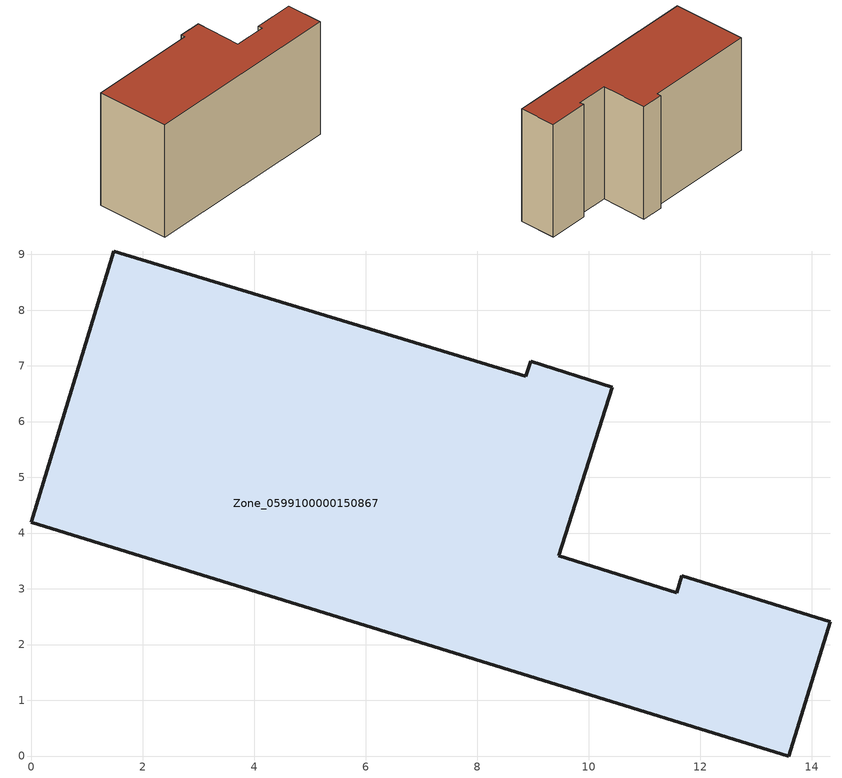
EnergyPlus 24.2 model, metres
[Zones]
Zone_0599100000150867
 floor ground (C_G): 10.42,6.62 9.46,3.59 11.58,2.93 11.67,3.23 14.33,2.41 13.59,0 0,4.19 1.48,9.06 8.87,6.81 8.96,7.08 z0
 wall outside (C_F): 8.87,6.81 1.48,9.06 0,4.19 13.59,0 14.33,2.41 11.67,3.23 11.58,2.93 9.46,3.59 10.42,6.62 8.96,7.08 8.87,6.81 z0:8.29
 roof outside (C_R): 9.46,3.59 10.42,6.62 8.96,7.08 8.87,6.81 1.48,9.06 0,4.19 13.59,0 14.33,2.41 11.67,3.23 11.58,2.93 z8.29
[BUILDING]
Pand.0599100000150867: North Axis=0; Terrain=City; Loads Convergence Tolerance Value=0.04; Temperature Convergence Tolerance Value=0.4; Solar Distribution=FullExterior; Maximum Number of Warmup Days=25; Minimum Number of Warmup Days=1
[Site:Location]
Rotterdam.The.Hague.AP_ZH_NLD Design_Conditions: Latitude=51.96; Longitude=4.45; Time Zone=1; Elevation=-4.5
[SITE:GROUNDTEMPERATURE:BUILDINGSURFACE]
18, 18, 18, 18, 18, 18, 18, 18, 18, 18, 18, 18
[MATERIAL] Thermal Absorptance=0.9; Solar Absorptance=0.7; Visible Absorptance=0.7
Name | Roughness | Thickness | Conductivity | Density | Specific Heat
G.TI.1975-1991 | MediumSmooth | 0.15 | 0.288461 | 540 | 1210
F.TI.1975-1991 | Rough | 0.3 | 0.230769 | 1920 | 840
R.TI.1975-1991 | MediumRough | 0.2 | 0.153846 | 1500 | 1000
[CONSTRUCTION]
C_G: G.TI.1975-1991
C_F: F.TI.1975-1991
C_R: R.TI.1975-1991
[ZONE]
Zone_0599100000150867: Type=1; Multiplier=1; Ceiling Height=Autocalculate; Volume=Autocalculate; Floor Area=autocalculate; Part of Total Floor Area=Yes
[ZONEINFILTRATION:DESIGNFLOWRATE]
Infil_Zone_0599100000150867: Zone or ZoneList or Space or SpaceList=Zone_0599100000150867; Schedule=AlwaysOn; Design Flow Rate Calculation Method=Flow/Area; Flow Rate per Floor Area=0.003; Constant Term Coefficient=1; Temperature Term Coefficient=0; Velocity Term Coefficient=0; Velocity Squared Term Coefficient=0
[HVACTEMPLATE:ZONE:IDEALLOADSAIRSYSTEM]
Zone_0599100000150867: Maximum Heating Supply Air Temperature=50; Minimum Cooling Supply Air Temperature=13; Maximum Heating Supply Air Humidity Ratio=0.0156; Minimum Cooling Supply Air Humidity Ratio=0.0077; Heating Limit=NoLimit; Cooling Limit=NoLimit; Dehumidification Control Type=ConstantSensibleHeatRatio; Cooling Sensible Heat Ratio=0.7; Dehumidification Setpoint=60; Humidification Control Type=None; Humidification Setpoint=30; Outdoor Air Method=None; Outdoor Air Flow Rate per Person=0.00944; Outdoor Air Flow Rate per Zone Floor Area=0; Outdoor Air Flow Rate per Zone=0; Demand Controlled Ventilation Type=None; Outdoor Air Economizer Type=NoEconomizer; Heat Recovery Type=None; Sensible Heat Recovery Effectiveness=0.7; Latent Heat Recovery Effectiveness=0.65
[ZONECONTROL:THERMOSTAT]
ThermostatControl_Zone_0599100000150867: Zone or ZoneList=Zone_0599100000150867; Control Type Schedule=DualSetpointControlType; Control 1=Thermostat_Zone_0599100000150867; Temperature Difference Between Cutout And Setpoint=0
[THERMOSTATSETPOINT:DUALSETPOINT]
Thermostat_Zone_0599100000150867: Heating Setpoint Temperature Schedule=HeatingSetpoint_Zone_0599100000150867; Cooling Setpoint Temperature Schedule=CoolingSetpoint_Zone_0599100000150867
[SCHEDULE:COMPACT]
HeatingSetpoint_Zone_0599100000150867: Through: 12/31, For: AllDays, Until: 24:00, 21
CoolingSetpoint_Zone_0599100000150867: Through: 12/31, For: AllDays, Until: 24:00, 24
DualSetpointControlType: Through: 12/31, For: AllDays, Until: 24:00, 4
AlwaysOn: Through: 12/31, For: AllDays, Until: 24:00, 1
